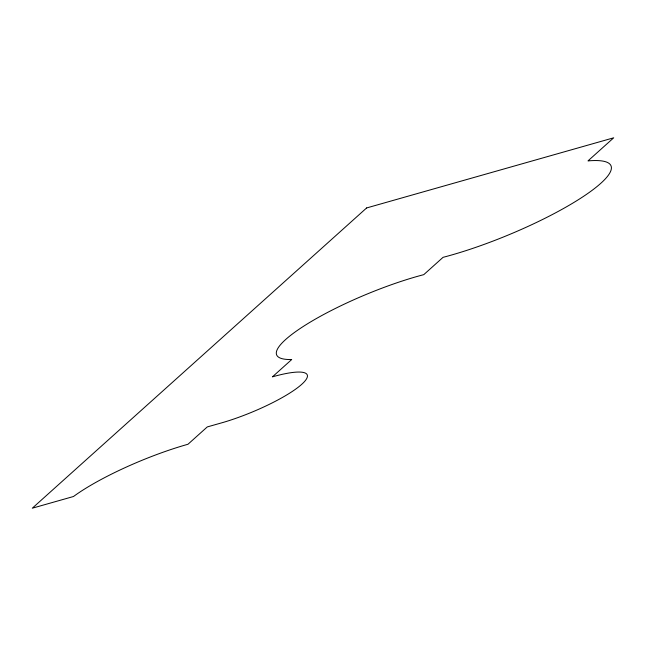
<?xml version="1.0" encoding="UTF-8"?>
<svg xmlns="http://www.w3.org/2000/svg" width="646" height="646" viewBox="0 0 646 646"><rect width="100%" height="100%" fill="white"/><g stroke="black" fill="none" stroke-linecap="round" stroke-linejoin="round"><path stroke-width="0.97" d="M366.629 207.947L32.3 508.192L73.483 496.508A98.434 19.961 -22.5 0 1 187.986 444.254L207.269 426.933L223.379 422.363A65.424 13.267 -22.5 0 0 302.263 383.837A65.424 13.267 -22.5 0 0 272.434 376.844L291.717 359.523A106.582 21.617 -22.5 0 1 303.483 326.319A106.582 21.617 -22.5 0 1 423.776 274.647L443.067 257.326A121.375 24.613 -22.5 0 0 583.75 196.214A121.375 24.613 -22.5 0 0 587.981 160.902L613.7 137.808L366.629 207.947"/></g></svg>
